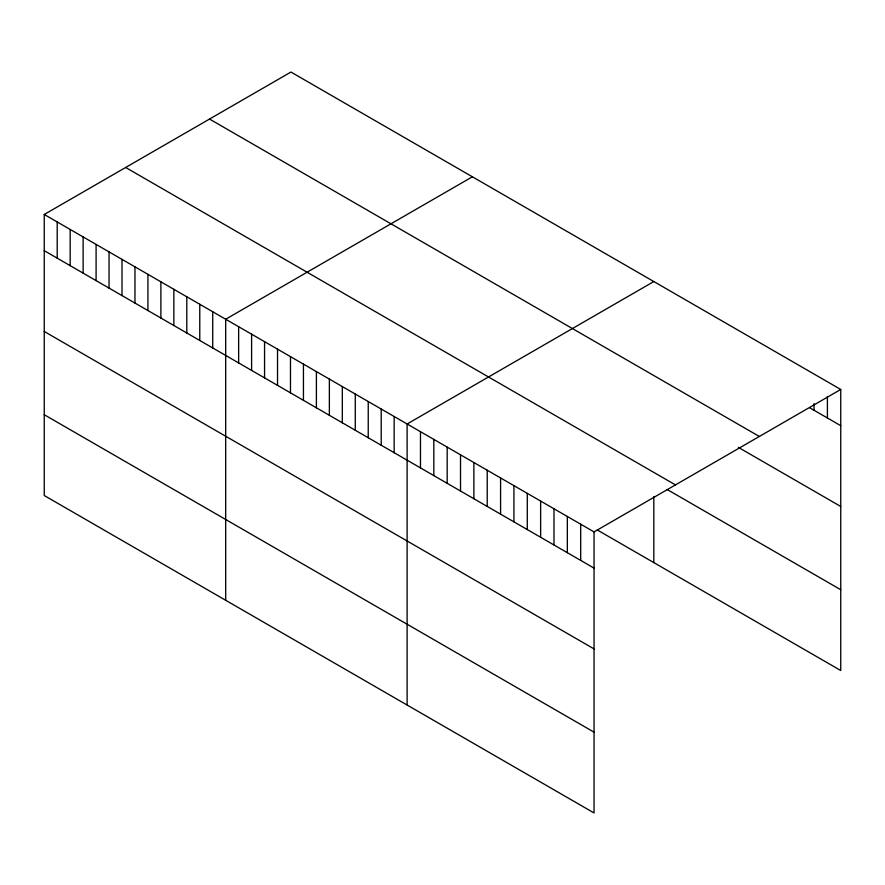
<?xml version="1.0" encoding="UTF-8"?>
<svg xmlns="http://www.w3.org/2000/svg" width="885" height="885" viewBox="0 0 885 885"><rect width="100%" height="100%" fill="white"/><g stroke="black" fill="none" stroke-linecap="round" stroke-linejoin="round"><path stroke-width="1.33" d="M44.25 214.48L594.045 531.907L594.045 812.95L44.25 495.534L44.25 214.48L290.955 72.05L840.75 389.466L840.75 670.52L597.264 529.949M472.38 176.801L225.686 319.231L225.686 600.273M653.816 281.552L407.122 423.981L407.122 705.024M594.045 531.907L840.75 389.466M809.598 407.697L840.75 425.685M209.535 119.055L759.341 436.471M738.378 447.379L840.75 506.474M125.659 167.475L675.465 484.903M667.168 489.505L840.75 589.72M44.25 250.687L594.045 568.115M44.25 331.488L594.045 648.904M44.25 414.733L594.045 732.16M827.398 396.513L827.398 417.974M814.045 403.56L814.045 410.264M653.816 496.607L653.816 562.594M580.693 524.197L580.693 560.404M567.34 516.486L567.34 552.694M553.988 508.775L553.988 544.983M540.635 501.065L540.635 537.272M527.283 493.354L527.283 529.573M513.931 485.655L513.931 521.862M500.578 477.944L500.578 514.152M487.226 470.234L487.226 506.441M473.873 462.523L473.873 498.731M460.521 454.813L460.521 491.02M447.179 447.102L447.179 483.321M433.827 439.391L433.827 475.61M420.475 431.692L420.475 467.899M394.157 416.492L394.157 452.711M381.203 409.014L381.203 445.221M368.237 401.536L368.237 437.743M355.283 394.046L355.283 430.265M342.318 386.568L342.318 422.776M329.364 379.09L329.364 415.297M316.399 371.6L316.399 407.819M303.444 364.122L303.444 400.33M290.479 356.644L290.479 392.851M277.525 349.155L277.525 385.362M264.56 341.676L264.56 377.884M251.605 334.198L251.605 370.406M238.64 326.709L238.64 362.916M212.721 311.752L212.721 347.96M199.767 304.263L199.767 340.471M186.801 296.785L186.801 332.992M173.847 289.295L173.847 325.514M160.882 281.817L160.882 318.025M147.928 274.339L147.928 310.547M134.963 266.85L134.963 303.068M122.008 259.371L122.008 295.579M109.043 251.893L109.043 288.101M96.089 244.404L96.089 280.622M83.124 236.926L83.124 273.133M70.169 229.447L70.169 265.655M57.204 221.958L57.204 258.177"/></g></svg>
